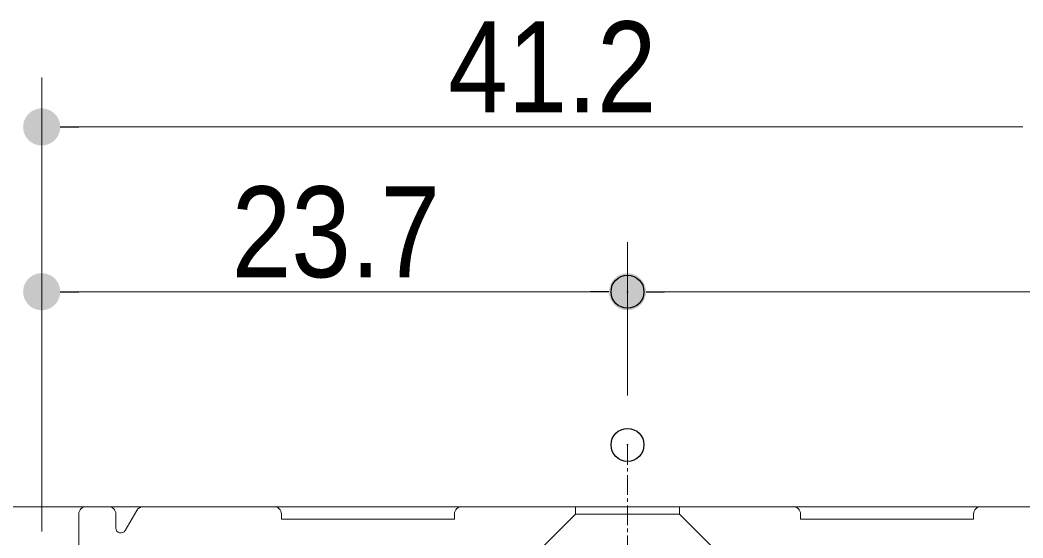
# Model space of a CAD drawing. Units: millimetres, scale not verified. Extents: x -4547 to 4547, y -2284 to 2284.
# Drawn here: x 157.7 to 462.1, y 706.5 to 863.6 of the extents above; entities that cross this region are included whole.
import ezdxf
from ezdxf.enums import TextEntityAlignment as Align

# ---------------------------------------------------------------- set-up
doc = ezdxf.new("R2010")
doc.units = ezdxf.units.MM
doc.header["$LTSCALE"] = 20
doc.header["$PDMODE"] = 32
doc.header["$PDSIZE"] = 10
doc.linetypes.add('USER4', pattern=[9.172222, 5.997222, -1.058333, 1.058333, -1.058333])
for name, color, linetype, lineweight in [('0-1_3一般', 7, 'Continuous', 15), ('0-2_2寸法-2', 7, 'Continuous', 15), ('0-3_0', 7, 'Continuous', 25), ('0-5_2寸法-1', 7, 'Continuous', 15)]:
    doc.layers.add(name, color=color, linetype=linetype, lineweight=lineweight)
doc.layers.add('0-4_Defpoints', color=7, linetype='Continuous')
doc.styles.add('ＭＳ Ｐゴシック', font='')
doc.styles.get('ＭＳ Ｐゴシック').set_extended_font_data('MS PGothic')

# ---------------------------------------------------------------- blocks, each defined once
blk = doc.blocks.new('グループ-47')
at = {"layer": '0-1_3一般', "linetype": 'USER4', "lineweight": 5}
blk.add_line((33653.7, 14694), (33653.7, -3299.9), dxfattribs=at)
blk = doc.blocks.new('グループ-53')
at = {"layer": '0-1_3一般', "lineweight": 5}
for p, q in [((30503.7, 14319), (30368.7, 14319)), ((31508.7, 14319), (30714.1, 14319)), ((34658.7, 14319), (32648.7, 14319)), ((33338.7, 14274), (33338.7, 14319)), ((33968.7, 14274), (33968.7, 14319)), ((30323.7, 14274), (30323.7, 13839)), ((30548.7, 14189.4), (30548.7, 14274)), ((30675.1, 14296.5), (30604.6, 14174.4)), ((33113.7, 14049), (33338.7, 14274)), ((33338.7, 14274), (33968.7, 14274)), ((34193.7, 14049), (33968.7, 14274))]:
    blk.add_line(p, q, dxfattribs=at)
for points in [[(34636.2, 8544), (36128.7, 8544), (36278.7, 8694), (36278.7, 14319), (35798.7, 14319)], [(32603.7, 14274), (32603.7, 14244), (31553.7, 14244), (31553.7, 14274)], [(35753.7, 14274), (35753.7, 14244), (34703.7, 14244), (34703.7, 14274)]]:
    blk.add_lwpolyline(points, dxfattribs=at)
for centre, radius, start, end in [((30368.7, 14274), 45, 90, 180), ((30503.7, 14274), 45, 0, 90), ((30714.1, 14274), 45, 90, 150), ((31508.7, 14274), 45, 0, 90), ((32648.7, 14274), 45, 90, 180), ((34658.7, 14274), 45, 0, 90), ((35798.7, 14274), 45, 90, 180), ((30578.7, 14189.4), 30, 180, 330)]:
    blk.add_arc(centre, radius, start, end, dxfattribs=at)
blk = doc.blocks.new('グループ-61')
at = {"layer": '0-1_3一般', "lineweight": 5}
blk.add_line((37028.7, 14319), (26537.6, 14319), dxfattribs=at)
blk = doc.blocks.new('グループ-63')
at = {"layer": '0-1_3一般'}
for name in ['グループ-47', 'グループ-61', 'グループ-53']:
    blk.add_blockref(name, (0, 0), dxfattribs=at)
blk = doc.blocks.new('_Dot')
at = {"layer": '0-3_0'}
blk.add_line((-10, 0), (-20, 0), dxfattribs=at)
for points in [[(0, 0), (-8.76, 4.82), (-8.09, 5.88)], [(0, 0), (-8.09, 5.88), (-7.29, 6.85)], [(0, 0), (-7.29, 6.85), (-6.37, 7.71)], [(0, 0), (-6.37, 7.71), (-5.36, 8.44)], [(0, 0), (-5.36, 8.44), (-4.26, 9.05)], [(0, 0), (-4.26, 9.05), (-3.09, 9.51)], [(0, 0), (-3.09, 9.51), (-1.87, 9.82)], [(0, 0), (-1.87, 9.82), (-0.63, 9.98)], [(0, 0), (-0.63, 9.98), (0.63, 9.98)], [(0, 0), (0.63, 9.98), (1.87, 9.82)], [(0, 0), (1.87, 9.82), (3.09, 9.51)], [(0, 0), (3.09, 9.51), (4.26, 9.05)], [(0, 0), (4.26, 9.05), (5.36, 8.44)], [(0, 0), (5.36, 8.44), (6.37, 7.71)], [(0, 0), (6.37, 7.71), (7.29, 6.85)], [(0, 0), (7.29, 6.85), (8.09, 5.88)], [(0, 0), (8.09, 5.88), (8.76, 4.82)], [(0, 0), (-10, 0), (-9.92, 1.25)], [(0, 0), (-9.92, -1.25), (-10, 0)], [(0, 0), (-9.92, 1.25), (-9.69, 2.49)], [(0, 0), (-9.69, -2.49), (-9.92, -1.25)], [(0, 0), (-9.69, 2.49), (-9.3, 3.68)], [(0, 0), (-9.3, -3.68), (-9.69, -2.49)], [(0, 0), (-9.3, 3.68), (-8.76, 4.82)], [(0, 0), (-8.76, -4.82), (-9.3, -3.68)], [(0, 0), (-8.09, -5.88), (-8.76, -4.82)], [(0, 0), (-7.29, -6.85), (-8.09, -5.88)], [(0, 0), (-6.37, -7.71), (-7.29, -6.85)], [(0, 0), (-5.36, -8.44), (-6.37, -7.71)], [(0, 0), (-4.26, -9.05), (-5.36, -8.44)], [(0, 0), (-3.09, -9.51), (-4.26, -9.05)], [(0, 0), (-1.87, -9.82), (-3.09, -9.51)], [(0, 0), (-0.63, -9.98), (-1.87, -9.82)], [(0, 0), (0.63, -9.98), (-0.63, -9.98)], [(0, 0), (8.76, 4.82), (9.3, 3.68)], [(0, 0), (9.3, 3.68), (9.69, 2.49)], [(0, 0), (9.69, 2.49), (9.92, 1.25)], [(0, 0), (9.92, 1.25), (10, 0)], [(0, 0), (1.87, -9.82), (0.63, -9.98)], [(0, 0), (3.09, -9.51), (1.87, -9.82)], [(0, 0), (4.26, -9.05), (3.09, -9.51)], [(0, 0), (5.36, -8.44), (4.26, -9.05)], [(0, 0), (6.37, -7.71), (5.36, -8.44)], [(0, 0), (7.29, -6.85), (6.37, -7.71)], [(0, 0), (8.09, -5.88), (7.29, -6.85)], [(0, 0), (8.76, -4.82), (8.09, -5.88)], [(0, 0), (9.3, -3.68), (8.76, -4.82)], [(0, 0), (9.69, -2.49), (9.3, -3.68)], [(0, 0), (9.92, -1.25), (9.69, -2.49)], [(0, 0), (10, 0), (9.92, -1.25)]]:
    blk.add_solid(points, dxfattribs=at)

msp = doc.modelspace()

# ---------------------------------------------------------------- linework, layer by layer
at = {"layer": '0-2_2寸法-2'}
for p, q in [((342.06, 749.7), (342.06, 796.2)), ((353.31, 781.2), (593.3, 781.2))]:
    msp.add_line(p, q, dxfattribs=at)
at = {"layer": '0-4_Defpoints'}
for p in [(342.06, 781.2), (342.06, 734.7)]:
    msp.add_point(p, dxfattribs=at)
at = {"layer": '0-5_2寸法-1'}
for p, q in [((164.31, 708.43), (164.31, 846.2)), ((175.56, 831.2), (462.05, 831.2)), ((164.31, 708.43), (164.31, 796.2)), ((342.06, 749.7), (342.06, 796.2)), ((175.56, 781.2), (330.8, 781.2))]:
    msp.add_line(p, q, dxfattribs=at)

# ---------------------------------------------------------------- block references
at = {"layer": '0-1_3一般', "xscale": 0.05, "yscale": 0.05}
msp.add_blockref('グループ-63', (-1340.62, 0), dxfattribs=at)
at = {"layer": '0-2_2寸法-2', "xscale": 0.5627563, "yscale": 0.5627563, "rotation": 180}
msp.add_blockref('_Dot', (342.06, 781.2), dxfattribs=at)
at = {"layer": '0-5_2寸法-1', "xscale": 0.5627563, "yscale": 0.5627563, "rotation": 180}
for p in [(164.31, 831.2), (164.31, 781.2)]:
    msp.add_blockref('_Dot', p, dxfattribs=at)
at = {"layer": '0-5_2寸法-1', "xscale": 0.5627563, "yscale": 0.5627563}
msp.add_blockref('_Dot', (342.06, 781.2), dxfattribs=at)

# ---------------------------------------------------------------- texts
at = {"layer": '0-5_2寸法-1', "style": 'ＭＳ Ｐゴシック', "width": 0.9}
for s, p in [('41.2', (287.69, 827.39)), ('23.7', (221.99, 777.32))]:
    msp.add_text(s, height=27.57, dxfattribs=at).set_placement(p, align=Align.BOTTOM_LEFT)

doc.saveas('drawing.dxf')
